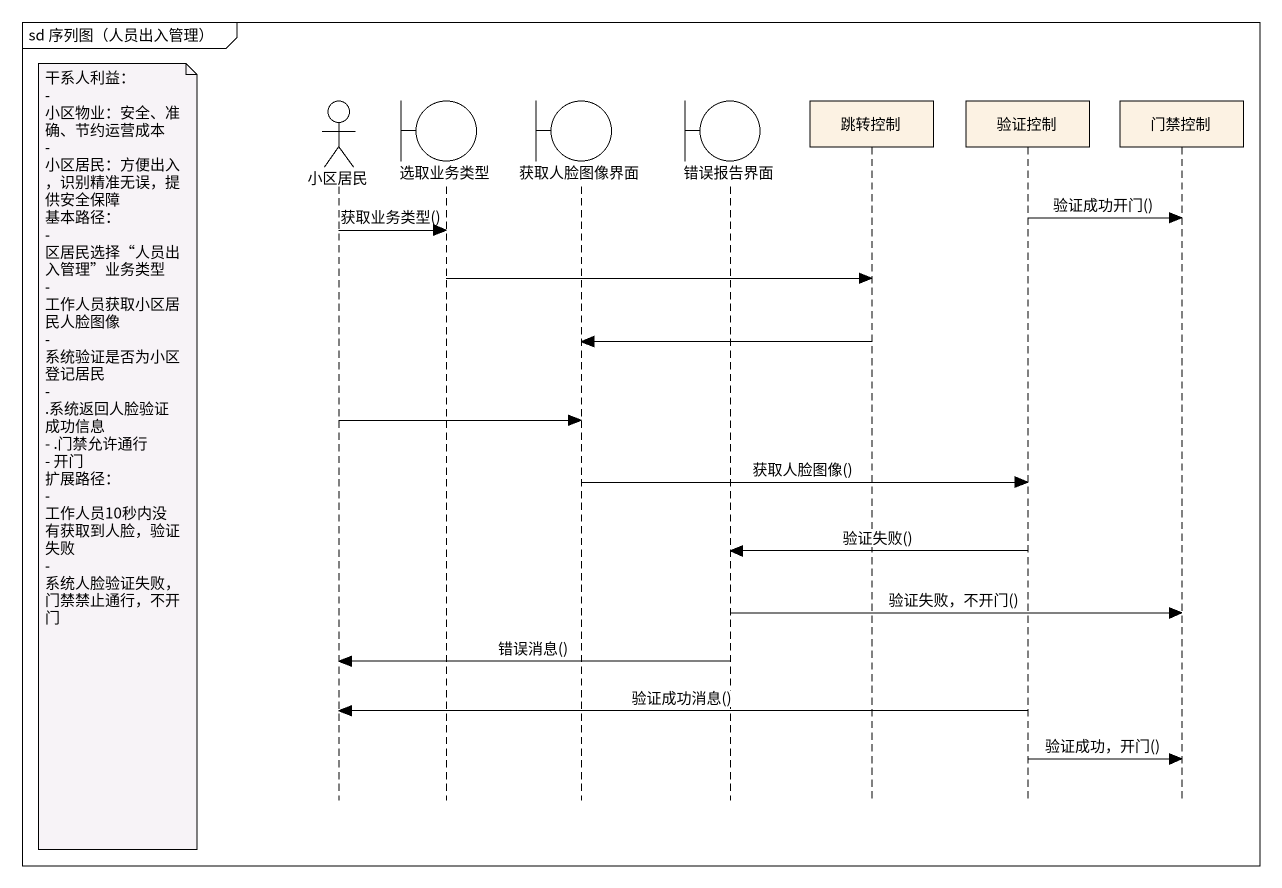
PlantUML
@startuml
mainframe sd 序列图（人员出入管理）
hide footbox
actor 小区居民
boundary 选取业务类型
boundary 获取人脸图像界面
boundary 错误报告界面
participant 跳转控制
participant 验证控制
participant 门禁控制

验证控制 -> 门禁控制 : 验证成功开门()
小区居民 -> 选取业务类型 : 获取业务类型()
选取业务类型 -> 跳转控制
跳转控制 -> 获取人脸图像界面
小区居民 -> 获取人脸图像界面
note left of 小区居民
  干系人利益：
  - 小区物业：安全、准确、节约运营成本
  - 小区居民：方便出入，识别精准无误，提供安全保障
  基本路径：
  - 区居民选择“人员出入管理”业务类型
  - 工作人员获取小区居民人脸图像
  - 系统验证是否为小区登记居民
  - .系统返回人脸验证成功信息
  - .门禁允许通行
  - 开门
  扩展路径：
  - 工作人员10秒内没有获取到人脸，验证失败
  - 系统人脸验证失败，门禁禁止通行，不开门
end note
获取人脸图像界面 -> 验证控制 : 获取人脸图像()
验证控制 -> 错误报告界面 : 验证失败()
错误报告界面 -> 门禁控制 : 验证失败，不开门()
错误报告界面 -> 小区居民 : 错误消息()
验证控制 -> 小区居民 : 验证成功消息()
验证控制 -> 门禁控制 : 验证成功，开门()
@enduml
